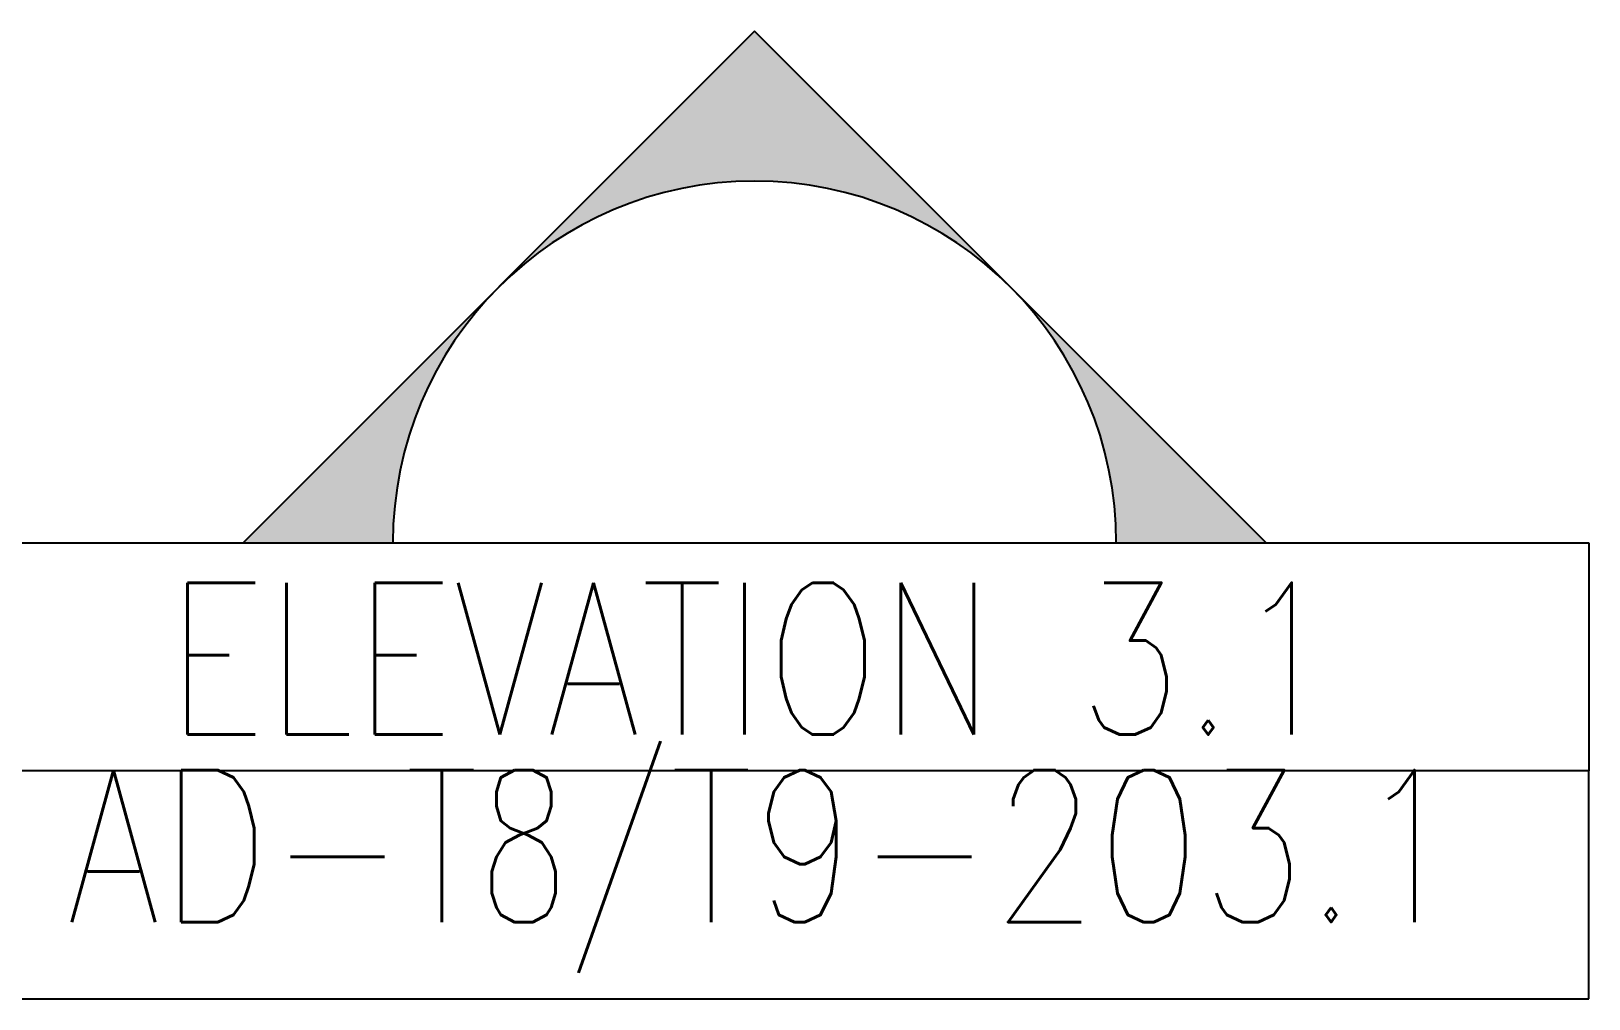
# Model space of a CAD drawing. Header units: millimetres. Extents: x -414464 to 1686, y -90036 to 108605.
# Drawn here: x -119040 to -116086, y -79856 to -78022 of the extents above; entities that cross this region are included whole.
import ezdxf

# ---------------------------------------------------------------- set-up
doc = ezdxf.new("R2010")
doc.units = ezdxf.units.MM
doc.header["$LTSCALE"] = 1000
doc.header["$MEASUREMENT"] = 0
doc.linetypes.add('$1$AUDIT_D_120904163729-0', pattern=[0])
doc.linetypes.add('$36$HIDDEN', pattern=[0.375, 0.25, -0.125])
for name, color, linetype in [('$0$A-HATCH -160', 251, '$1$AUDIT_D_120904163729-0'), ('$21$A-DIMENSIONS', 2, '$36$HIDDEN'), ('a-rcc', 3, 'Continuous'), ('T8(T9 IS SIMILAR) - DIMENSION & TEXTING$0$T8_REFUGE COLUMNS$0$a-section line', 92, 'Continuous'), ('T8(T9 IS SIMILAR)$1$$6$a-beam 2', 50, 'Continuous')]:
    doc.layers.add(name, color=color, linetype=linetype)
doc.styles.add('T8(T9 IS SIMILAR) - DIMENSION & TEXTING$1$T8_REFUGE COLUMNS$0$TEXT1', font='simplex.shx', dxfattribs={"width": 0.8})

# ---------------------------------------------------------------- blocks, each defined once
blk = doc.blocks.new('T8(T9 IS SIMILAR) - DIMENSION & TEXTING')
at = {"layer": 'T8(T9 IS SIMILAR) - DIMENSION & TEXTING$0$T8_REFUGE COLUMNS$0$a-section line', "extrusion": (1.108003958524235e-09, 6.496915289440713e-15, 1)}
h = blk.add_hatch(color=8, dxfattribs=at)
edge = h.paths.add_edge_path()
edge.add_line((1219218.770049977, -5723790.857694784), (1219218.770049971, -5723506.790033649))
edge.add_line((1219218.770049972, -5723506.790033649), (1218248.902388755, -5724476.657694888))
edge.add_line((1218248.902388754, -5724476.657694889), (1219218.770049986, -5725446.525356094))
edge.add_line((1219218.770049988, -5725446.525356093), (1219218.770049982, -5725162.457694958))
edge.add_ellipse((1219218.770049979, -5724476.657694872), major_axis=(-484.9338306081196, -484.9338306178915), ratio=0.9999999999999926, start_angle=-134.99999999999972, end_angle=45.00000000000023, ccw=False)
at = {"layer": 'T8(T9 IS SIMILAR) - DIMENSION & TEXTING$0$T8_REFUGE COLUMNS$0$a-section line', "linetype": 'Continuous'}
for p, q in [((1219218.770049925, -5722894.971044756, 0.4895635743047791), (1219650.77004999, -5722894.971044742, 0.4895630956602489)), ((1219218.770050106, -5726046.037009833, 0.4895635743178416), (1219218.770049925, -5722894.971044756, 0.4895635743047791)), ((1220082.770050057, -5722894.971044729, 0.4895626170158123), (1219650.77004999, -5722894.971044742, 0.4895630956602489)), ((1219650.77004999, -5722894.971044742, 0.4895630956602489), (1219650.770050178, -5726046.037009785, 0.4895630955996307)), ((1219650.77004999, -5722894.971044742, 0.4895630956602489), (1219650.770050178, -5726046.037009785, 0.4895630955996307)), ((1220082.770050242, -5726046.03700977, 0.4895626169551025), (1220082.770050057, -5722894.971044729, 0.4895626170158123)), ((1219218.770049921, -5723506.790033538, 0.4895635743160222), (1218248.90238871, -5724476.657694779, 0.4895646488850018)), ((1220082.770050106, -5723790.857694654, 0.4895626169888567), (1220082.770050098, -5723506.790033508, 0.4895626170120715)), ((1218248.90238871, -5724476.657694779, 0.4895646488850018), (1219218.770049947, -5725446.525356005, 0.4895635743224774))]:
    blk.add_line(p, q, dxfattribs=at)
at = {"layer": 'T8(T9 IS SIMILAR) - DIMENSION & TEXTING$0$T8_REFUGE COLUMNS$0$a-section line', "extrusion": (1.108003958448512e-09, 6.49697785892996e-15, 1)}
blk.add_ellipse((1219218.770049931, -5724476.657694753, 0.4895635743220299), major_axis=(-484.933830608124, -484.9338306178948, 5.373117545037624e-07), ratio=0.9999999999999875, start_param=3.926990816987248, end_param=7.068583470577041, dxfattribs=at)
at = {"layer": 'T8(T9 IS SIMILAR) - DIMENSION & TEXTING$0$T8_REFUGE COLUMNS$0$a-section line', "linetype": 'Continuous', "extrusion": (1.108003958458097e-09, 6.49694910985418e-15, 1)}
blk.add_ellipse((1219218.770049931, -5724476.657694753, 0.4895635743220299), major_axis=(-484.9338306178886, 484.9338306081182, 5.373054533244497e-07), ratio=0.9999999999999856, start_param=5.497787143782131, end_param=8.639379797371923, dxfattribs=at)
at = {"layer": 'T8(T9 IS SIMILAR) - DIMENSION & TEXTING$0$T8_REFUGE COLUMNS$0$a-section line', "extrusion": (1.108003958470505e-09, -6.496870584158025e-15, 1), "char_height": 288.0000000000001, "width": 3463.413954958071, "attachment_point": 5, "style": 'T8(T9 IS SIMILAR) - DIMENSION & TEXTING$1$T8_REFUGE COLUMNS$0$TEXT1'}
for s, insert, text_direction in [('AD-{\\W0.7;T8/}T9-203.1', (1219841.364840238, -5724458.85742993, 0.4895628528347704), (-5.798377871127395e-11, 1, 6.496934830414365e-15)), ('ELEVATION 3.1', (1219438.075702229, -5724480.638503998, 0.4895633312992967), (-5.798355667475089e-11, 1, 6.496934830168347e-15))]:
    blk.add_mtext(s, dxfattribs=dict(at, insert=insert, text_direction=text_direction))
blk = doc.blocks.new('T8(T9 IS SIMILAR)')
at = {"layer": 'T8(T9 IS SIMILAR)$1$$6$a-beam 2', "linetype": 'ByBlock'}
blk.add_blockref('T8(T9 IS SIMILAR) - DIMENSION & TEXTING', (1.862645149230957e-09, 0), dxfattribs=at)
blk = doc.blocks.new('A$C48506478')
at = {"layer": '$21$A-DIMENSIONS', "linetype": 'ByBlock'}
blk.add_blockref('T8(T9 IS SIMILAR)', (-1195542.605633154, 5727884.643967762), dxfattribs=at)
at = {"layer": '$0$A-HATCH -160', "linetype": 'ByBlock'}
blk.add_blockref('T8(T9 IS SIMILAR) - DIMENSION & TEXTING', (-1195542.605633154, 5727884.643967762), dxfattribs=at)

msp = doc.modelspace()

# ---------------------------------------------------------------- block references
at = {"layer": 'a-rcc', "linetype": 'ByBlock', "rotation": 270}
msp.add_blockref('A$C48506478', (-121075.9935740144, -55315.34865896589, -0.03228150548557907), dxfattribs=at)

doc.saveas('drawing.dxf')
